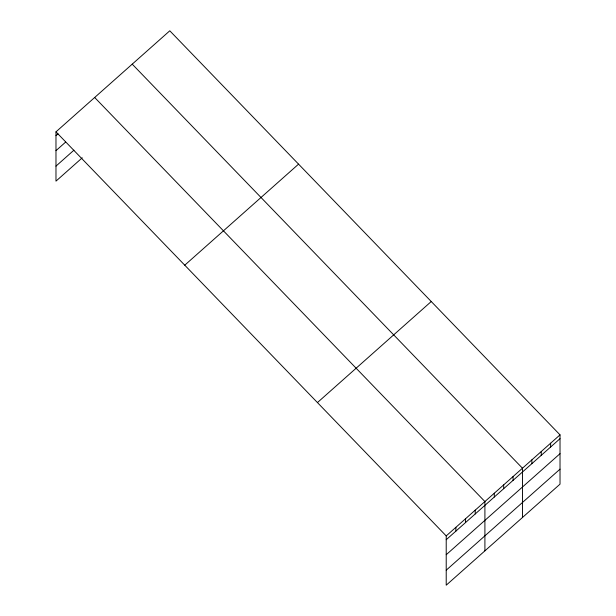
<?xml version="1.0" encoding="UTF-8"?>
<svg xmlns="http://www.w3.org/2000/svg" width="616" height="616" viewBox="0 0 616 616"><rect width="100%" height="100%" fill="white"/><g stroke="black" fill="none" stroke-linecap="round" stroke-linejoin="round"><path stroke-width="0.92" d="M55.979 131.847L446.215 535.912L446.215 585.2L560.021 484.153L560.021 434.865L169.785 30.8L55.979 131.847L55.979 181.135L82.236 157.819M55.979 135.651L58.05 133.811M55.979 150.658L65.65 142.073M55.979 166.127L73.943 150.173M184.754 265.188L298.56 164.141M317.44 402.571L431.246 301.524M446.215 535.912L560.021 434.865M446.215 539.716L560.021 438.669M446.215 554.723L560.021 453.684M446.215 570.193L560.021 469.146M132.224 64.149L522.468 468.214L522.468 517.502M94.672 97.49L484.908 501.555L484.908 550.843M550.635 443.204L550.635 447.008M541.248 451.536L541.248 455.347M531.854 459.875L531.854 463.679M513.074 476.545L513.074 480.357M503.688 484.884L503.688 488.688M494.302 493.224L494.302 497.027M475.236 510.148L475.236 513.952M465.565 518.734L465.565 522.537M455.886 527.327L455.886 531.131"/></g></svg>
